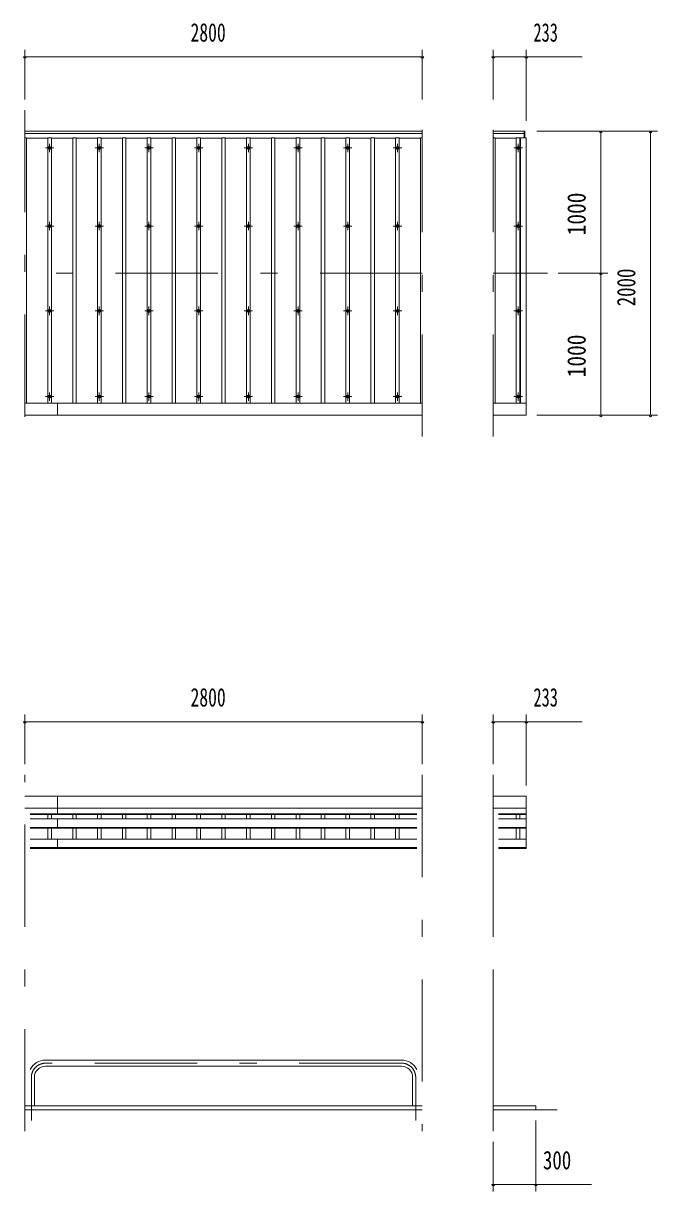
# Model space of a CAD drawing. Units: millimetres, scale not verified. Extents: x -25778 to 25782, y -10500 to 10500.
# Drawn here: x -9671 to -5203, y 1220 to 9448 of the extents above; entities that cross this region are included whole.
import ezdxf
from ezdxf.enums import TextEntityAlignment as Align

# ---------------------------------------------------------------- set-up
doc = ezdxf.new("R2010")
doc.units = ezdxf.units.MM
doc.header["$LTSCALE"] = 60
doc.linetypes.add('USER3', pattern=[24, 12, -5, 2, -5])
for name, color, linetype, lineweight in [('0-2_1-0BOLD', 7, 'Continuous', 18), ('0-3_1-2CENTER', 3, 'USER3', 18), ('0-4_1-4THIN', 4, 'Continuous', 18), ('0-5_1-5DIM', 3, 'Continuous', 18)]:
    doc.layers.add(name, color=color, linetype=linetype, lineweight=lineweight)
doc.styles.add('ＭＳ ゴシック', font='')
doc.styles.get('ＭＳ ゴシック').set_extended_font_data('MS Gothic')

msp = doc.modelspace()

# ---------------------------------------------------------------- linework, layer by layer
at = {"layer": '0-2_1-0BOLD'}
for p, q in [((-9660.95, 8687.83), (-6860.96, 8687.83)), ((-6860.96, 8672.84), (-9660.95, 8672.84)), ((-6143.97, 8672.84), (-6360.96, 8672.84)), ((-6143.97, 8642.98), (-6143.97, 8687.83)), ((-6860.96, 6774.32), (-9660.95, 6774.32)), ((-9430.96, 6687.83), (-9430.96, 6774.32)), ((-6127.97, 6774.32), (-6360.96, 6774.32)), ((-9660.95, 6687.83), (-6860.96, 6687.83)), ((-6860.96, 4005.03), (-9660.95, 4005.03)), ((-9430.96, 4005.03), (-9430.96, 3876.63)), ((-9660.95, 3921.37), (-6860.96, 3921.37)), ((-6899.12, 3880.18), (-9622.81, 3880.18)), ((-9622.81, 3876.63), (-6899.12, 3876.63)), ((-6360.96, 3921.37), (-6127.97, 3921.37)), ((-6127.97, 3880.18), (-6322.81, 3880.18)), ((-6322.81, 3876.63), (-6127.97, 3876.63)), ((-6899.12, 3844.42), (-9622.81, 3844.42)), ((-9622.81, 3785.59), (-6899.12, 3785.59)), ((-9430.96, 3844.42), (-9430.96, 3779.69)), ((-6127.97, 3844.42), (-6322.81, 3844.42)), ((-6322.81, 3785.59), (-6127.97, 3785.59)), ((-6899.12, 3779.69), (-9622.81, 3779.69)), ((-6127.97, 3779.69), (-6322.81, 3779.69)), ((-9622.81, 3701.97), (-6899.12, 3701.97)), ((-6899.12, 3644.33), (-9622.81, 3644.33)), ((-9622.81, 3636), (-6899.12, 3636)), ((-9430.96, 3701.97), (-9430.96, 3636)), ((-6322.81, 3701.97), (-6127.97, 3701.97)), ((-6127.97, 3644.33), (-6322.81, 3644.33)), ((-7007.26, 2146.13), (-9514.56, 2146.13)), ((-9514.56, 2103.43), (-7007.26, 2103.43)), ((-9593.26, 1824.83), (-9593.26, 2024.83)), ((-6928.66, 2024.83), (-6928.66, 1824.83)), ((-6860.96, 1824.83), (-9660.95, 1824.83)), ((-9660.95, 1794.83), (-6860.96, 1794.83)), ((-5910.97, 1794.83), (-6360.96, 1794.83))]:
    msp.add_line(p, q, dxfattribs=at)
for points in [[(-6360.96, 8687.83), (-6137.97, 8687.83), (-6137.97, 8642.98)], [(-6360.96, 6687.83), (-6127.97, 6687.83), (-6127.97, 8642.98), (-6167.97, 8642.98), (-6167.97, 6774.32)], [(-6322.81, 3636), (-6127.97, 3636), (-6127.97, 4005.03), (-6360.96, 4005.03)], [(-6360.96, 1824.83), (-6060.97, 1824.83), (-6060.97, 1794.83)]]:
    msp.add_lwpolyline(points, dxfattribs=at)
for centre in [(-9485.96, 8570.45), (-9135.96, 8570.45), (-8785.96, 8570.45), (-8435.96, 8570.45), (-8085.96, 8570.45), (-7735.96, 8570.45), (-7385.96, 8570.45), (-7035.96, 8570.45), (-6185.96, 8570.45), (-9485.96, 8020.76), (-9135.96, 8020.76), (-8785.96, 8020.76), (-8435.96, 8020.76), (-8085.96, 8020.76), (-7735.96, 8020.76), (-7385.96, 8020.76), (-7035.96, 8020.76), (-6185.96, 8020.76), (-9485.96, 7422.97), (-9135.96, 7422.97), (-8785.96, 7422.97), (-8435.96, 7422.97), (-8085.96, 7422.97), (-7735.96, 7422.97), (-7385.96, 7422.97), (-7035.96, 7422.97), (-6185.96, 7422.97), (-9485.96, 6819.26), (-9135.96, 6819.26), (-8785.96, 6819.26), (-8435.96, 6819.26), (-8085.96, 6819.26), (-7735.96, 6819.26), (-7385.96, 6819.26), (-7035.96, 6819.26), (-6185.96, 6819.26)]:
    msp.add_circle(centre, 10, dxfattribs=at)
for centre, radius, start, end in [((-9514.56, 2024.83), 121.3, 90, 153.07823), ((-7007.26, 2024.83), 121.3, 26.91106, 90), ((-9514.56, 2024.83), 78.6, 90, 180), ((-7007.26, 2024.83), 78.6, 0, 90)]:
    msp.add_arc(centre, radius, start, end, dxfattribs=at)
at = {"layer": '0-3_1-2CENTER'}
for p, q in [((-9660.96, 8837.84), (-9660.96, 6537.83)), ((-6860.96, 6537.83), (-6860.96, 8837.84)), ((-6360.96, 6537.83), (-6360.96, 8837.84)), ((-9455.96, 8570.45), (-9515.96, 8570.45)), ((-9485.96, 8600.44), (-9485.96, 8540.44)), ((-9165.96, 8570.45), (-9105.96, 8570.45)), ((-9135.96, 8540.44), (-9135.96, 8600.44)), ((-8755.96, 8570.45), (-8815.96, 8570.45)), ((-8785.96, 8600.44), (-8785.96, 8540.44)), ((-8465.96, 8570.45), (-8405.96, 8570.45)), ((-8435.96, 8540.44), (-8435.96, 8600.44)), ((-8055.96, 8570.45), (-8115.96, 8570.45)), ((-8085.96, 8600.44), (-8085.96, 8540.44)), ((-7765.96, 8570.45), (-7705.96, 8570.45)), ((-7735.96, 8540.44), (-7735.96, 8600.44)), ((-7355.96, 8570.45), (-7415.96, 8570.45)), ((-7385.96, 8600.44), (-7385.96, 8540.44)), ((-7065.96, 8570.45), (-7005.96, 8570.45)), ((-7035.96, 8540.44), (-7035.96, 8600.44)), ((-6215.96, 8570.45), (-6155.96, 8570.45)), ((-6185.96, 8600.44), (-6185.96, 8540.44)), ((-9515.96, 8020.76), (-9455.96, 8020.76)), ((-9485.96, 7990.75), (-9485.96, 8050.75)), ((-9165.96, 8020.76), (-9105.96, 8020.76)), ((-9135.96, 8050.75), (-9135.96, 7990.75)), ((-8815.96, 8020.76), (-8755.96, 8020.76)), ((-8785.96, 7990.75), (-8785.96, 8050.75)), ((-8465.96, 8020.76), (-8405.96, 8020.76)), ((-8435.96, 8050.75), (-8435.96, 7990.75)), ((-8055.96, 8020.76), (-8115.96, 8020.76)), ((-8085.96, 7990.75), (-8085.96, 8050.75)), ((-7765.96, 8020.76), (-7705.96, 8020.76)), ((-7735.96, 8050.75), (-7735.96, 7990.75)), ((-7415.96, 8020.76), (-7355.96, 8020.76)), ((-7385.96, 7990.75), (-7385.96, 8050.75)), ((-7065.96, 8020.76), (-7005.96, 8020.76)), ((-7035.96, 8050.75), (-7035.96, 7990.75)), ((-6155.96, 8020.76), (-6215.96, 8020.76)), ((-6185.96, 8050.75), (-6185.96, 7990.75)), ((-6860.96, 7687.84), (-9660.95, 7687.84)), ((-6360.96, 7687.84), (-5977.96, 7687.84)), ((-9515.96, 7422.97), (-9455.96, 7422.97)), ((-9485.96, 7452.97), (-9485.96, 7392.96)), ((-9165.96, 7422.97), (-9105.96, 7422.97)), ((-9135.96, 7392.96), (-9135.96, 7452.97)), ((-8815.96, 7422.97), (-8755.96, 7422.97)), ((-8785.96, 7452.97), (-8785.96, 7392.96)), ((-8465.96, 7422.97), (-8405.96, 7422.97)), ((-8435.96, 7392.96), (-8435.96, 7452.97)), ((-8115.96, 7422.97), (-8055.96, 7422.97)), ((-8085.96, 7452.97), (-8085.96, 7392.96)), ((-7765.96, 7422.97), (-7705.96, 7422.97)), ((-7735.96, 7392.96), (-7735.96, 7452.97)), ((-7415.96, 7422.97), (-7355.96, 7422.97)), ((-7385.96, 7452.97), (-7385.96, 7392.96)), ((-7065.96, 7422.97), (-7005.96, 7422.97)), ((-7035.96, 7392.96), (-7035.96, 7452.97)), ((-6215.96, 7422.97), (-6155.96, 7422.97)), ((-6185.96, 7452.97), (-6185.96, 7392.96)), ((-9485.96, 6789.26), (-9485.96, 6849.26)), ((-9135.96, 6849.26), (-9135.96, 6789.26)), ((-8785.96, 6789.26), (-8785.96, 6849.26)), ((-8435.96, 6849.26), (-8435.96, 6789.26)), ((-8085.96, 6789.26), (-8085.96, 6849.26)), ((-7735.96, 6849.26), (-7735.96, 6789.26)), ((-7385.96, 6789.26), (-7385.96, 6849.26)), ((-7035.96, 6849.26), (-7035.96, 6789.26)), ((-6185.96, 6789.26), (-6185.96, 6849.26)), ((-9515.96, 6819.26), (-9455.96, 6819.26)), ((-9165.96, 6819.26), (-9105.97, 6819.26)), ((-8815.96, 6819.26), (-8755.96, 6819.26)), ((-8465.96, 6819.26), (-8405.97, 6819.26)), ((-8115.96, 6819.26), (-8055.96, 6819.26)), ((-7765.96, 6819.26), (-7705.97, 6819.26)), ((-7415.96, 6819.26), (-7355.96, 6819.26)), ((-7065.96, 6819.26), (-7005.97, 6819.26)), ((-6215.96, 6819.26), (-6155.97, 6819.26)), ((-9660.96, 1644.83), (-9660.96, 4155.03)), ((-6860.96, 4155.03), (-6860.96, 1644.83)), ((-6360.97, 4155.03), (-6360.97, 1644.83)), ((-6360.96, 1644.83), (-6360.96, 4154.84)), ((-7007.26, 2124.83), (-9514.56, 2124.83)), ((-9614.6, 1719.83), (-9614.6, 2024.83)), ((-9614.56, 2024.83), (-9614.56, 1719.83)), ((-6907.31, 2024.83), (-6907.31, 1719.83)), ((-6907.27, 1719.83), (-6907.27, 2024.83))]:
    msp.add_line(p, q, dxfattribs=at)
for centre, start, end in [((-9514.56, 2024.83), 90, 180), ((-7007.26, 2024.83), 0, 90)]:
    msp.add_arc(centre, 100, start, end, dxfattribs=at)
at = {"layer": '0-4_1-4THIN'}
for p, q in [((-9498.46, 6774.32), (-9498.46, 8642.98)), ((-9323.46, 6774.32), (-9323.46, 8642.98)), ((-9148.46, 6774.32), (-9148.46, 8642.98)), ((-8973.46, 6774.32), (-8973.46, 8642.98)), ((-8798.46, 6774.32), (-8798.46, 8642.98)), ((-8623.46, 6774.32), (-8623.46, 8642.98)), ((-8448.46, 6774.32), (-8448.46, 8642.98)), ((-8273.46, 6774.32), (-8273.46, 8642.98)), ((-8098.46, 6774.32), (-8098.46, 8642.98)), ((-7923.46, 6774.32), (-7923.46, 8642.98)), ((-7748.46, 6774.32), (-7748.46, 8642.98)), ((-7573.46, 6774.32), (-7573.46, 8642.98)), ((-7398.46, 6774.32), (-7398.46, 8642.98)), ((-7223.46, 6774.32), (-7223.46, 8642.98)), ((-7048.46, 6774.32), (-7048.46, 8642.98)), ((-6873.46, 8642.98), (-6873.46, 6774.32)), ((-6860.96, 8642.98), (-6873.46, 8642.98)), ((-6198.46, 6774.32), (-6198.46, 8642.98)), ((-9648.46, 8638.73), (-9498.46, 8638.73)), ((-9473.46, 8638.73), (-9323.46, 8638.73)), ((-9298.46, 8638.73), (-9148.46, 8638.73)), ((-9123.46, 8638.73), (-8973.46, 8638.73)), ((-8948.46, 8638.73), (-8798.46, 8638.73)), ((-8773.46, 8638.73), (-8623.46, 8638.73)), ((-8598.46, 8638.73), (-8448.46, 8638.73)), ((-8423.46, 8638.73), (-8273.46, 8638.73)), ((-8248.46, 8638.73), (-8098.46, 8638.73)), ((-8073.46, 8638.73), (-7923.46, 8638.73)), ((-7898.46, 8638.73), (-7748.46, 8638.73)), ((-7723.46, 8638.73), (-7573.46, 8638.73)), ((-7548.46, 8638.73), (-7398.46, 8638.73)), ((-7373.46, 8638.73), (-7223.46, 8638.73)), ((-7198.46, 8638.73), (-7048.46, 8638.73)), ((-7023.46, 8638.73), (-6873.46, 8638.73)), ((-6348.46, 8638.73), (-6198.46, 8638.73)), ((-6173.46, 8638.73), (-6167.97, 8638.73)), ((-9498.47, 3876.63), (-9498.47, 3844.42)), ((-9473.47, 3844.42), (-9473.47, 3876.63)), ((-9323.47, 3844.42), (-9323.47, 3876.63)), ((-9298.47, 3876.63), (-9298.47, 3844.42)), ((-9148.47, 3876.63), (-9148.47, 3844.42)), ((-9123.47, 3844.42), (-9123.47, 3876.63)), ((-8973.47, 3844.42), (-8973.47, 3876.63)), ((-8948.47, 3876.63), (-8948.47, 3844.42)), ((-8798.46, 3876.63), (-8798.46, 3844.42)), ((-8773.47, 3844.42), (-8773.47, 3876.63)), ((-8623.46, 3844.42), (-8623.46, 3876.63)), ((-8598.47, 3876.63), (-8598.47, 3844.42)), ((-8448.46, 3876.63), (-8448.46, 3844.42)), ((-8423.47, 3844.42), (-8423.47, 3876.63)), ((-8273.47, 3844.42), (-8273.47, 3876.63)), ((-8248.47, 3876.63), (-8248.47, 3844.42)), ((-8098.47, 3876.63), (-8098.47, 3844.42)), ((-8073.47, 3844.42), (-8073.47, 3876.63)), ((-7923.47, 3844.42), (-7923.47, 3876.63)), ((-7898.47, 3876.63), (-7898.47, 3844.42)), ((-7748.47, 3876.63), (-7748.47, 3844.42)), ((-7723.47, 3844.42), (-7723.47, 3876.63)), ((-7573.47, 3844.42), (-7573.47, 3876.63)), ((-7548.47, 3876.63), (-7548.47, 3844.42)), ((-7398.47, 3876.63), (-7398.47, 3844.42)), ((-7373.47, 3844.42), (-7373.47, 3876.63)), ((-7223.47, 3844.42), (-7223.47, 3876.63)), ((-7198.47, 3876.63), (-7198.47, 3844.42)), ((-7048.47, 3844.42), (-7048.47, 3876.63)), ((-7023.47, 3876.63), (-7023.47, 3844.42)), ((-6198.46, 3876.63), (-6198.46, 3844.42)), ((-6173.47, 3844.42), (-6173.47, 3876.63)), ((-9498.47, 3779.69), (-9498.47, 3701.97)), ((-9473.47, 3701.97), (-9473.47, 3779.69)), ((-9323.47, 3701.97), (-9323.47, 3779.69)), ((-9298.47, 3779.69), (-9298.47, 3701.97)), ((-9148.47, 3779.69), (-9148.47, 3701.97)), ((-9123.47, 3701.97), (-9123.47, 3779.69)), ((-8973.47, 3701.97), (-8973.47, 3779.69)), ((-8948.47, 3779.69), (-8948.47, 3701.97)), ((-8798.46, 3779.69), (-8798.46, 3701.97)), ((-8773.47, 3701.97), (-8773.47, 3779.69)), ((-8623.46, 3701.97), (-8623.46, 3779.69)), ((-8598.47, 3779.69), (-8598.47, 3701.97)), ((-8448.46, 3779.69), (-8448.46, 3701.97)), ((-8423.47, 3701.97), (-8423.47, 3779.69)), ((-8273.47, 3701.97), (-8273.47, 3779.69)), ((-8248.47, 3779.69), (-8248.47, 3701.97)), ((-8098.47, 3779.69), (-8098.47, 3701.97)), ((-8073.47, 3701.97), (-8073.47, 3779.69)), ((-7923.47, 3701.97), (-7923.47, 3779.69)), ((-7898.47, 3779.69), (-7898.47, 3701.97)), ((-7748.47, 3779.69), (-7748.47, 3701.97)), ((-7723.47, 3701.97), (-7723.47, 3779.69)), ((-7573.47, 3701.97), (-7573.47, 3779.69)), ((-7548.47, 3779.69), (-7548.47, 3701.97)), ((-7398.47, 3779.69), (-7398.47, 3701.97)), ((-7373.47, 3701.97), (-7373.47, 3779.69)), ((-7223.47, 3701.97), (-7223.47, 3779.69)), ((-7198.47, 3779.69), (-7198.47, 3701.97)), ((-7048.47, 3779.69), (-7048.47, 3701.97)), ((-7023.47, 3701.97), (-7023.47, 3779.69)), ((-6198.46, 3701.97), (-6198.46, 3779.69)), ((-6173.47, 3779.69), (-6173.47, 3701.97))]:
    msp.add_line(p, q, dxfattribs=at)
for points in [[(-9648.46, 6774.32), (-9648.46, 8642.98), (-9660.95, 8642.98)], [(-9498.46, 8642.98), (-9473.46, 8642.98), (-9473.46, 6774.32)], [(-9323.46, 8642.98), (-9298.46, 8642.98), (-9298.46, 6774.32)], [(-9148.46, 8642.98), (-9123.46, 8642.98), (-9123.46, 6774.32)], [(-8973.46, 8642.98), (-8948.46, 8642.98), (-8948.46, 6774.32)], [(-8798.46, 8642.98), (-8773.46, 8642.98), (-8773.46, 6774.32)], [(-8623.46, 8642.98), (-8598.46, 8642.98), (-8598.46, 6774.32)], [(-8448.46, 8642.98), (-8423.46, 8642.98), (-8423.46, 6774.32)], [(-8273.46, 8642.98), (-8248.46, 8642.98), (-8248.46, 6774.32)], [(-8098.46, 8642.98), (-8073.46, 8642.98), (-8073.46, 6774.32)], [(-7923.46, 8642.98), (-7898.46, 8642.98), (-7898.46, 6774.32)], [(-7748.46, 8642.98), (-7723.46, 8642.98), (-7723.46, 6774.32)], [(-7573.46, 8642.98), (-7548.46, 8642.98), (-7548.46, 6774.32)], [(-7398.46, 8642.98), (-7373.46, 8642.98), (-7373.46, 6774.32)], [(-7223.46, 8642.98), (-7198.46, 8642.98), (-7198.46, 6774.32)], [(-7048.46, 8642.98), (-7023.46, 8642.98), (-7023.46, 6774.32)], [(-6348.46, 6774.32), (-6348.46, 8642.98), (-6360.96, 8642.98)], [(-6198.46, 8642.98), (-6173.46, 8642.98), (-6173.46, 6774.32)]]:
    msp.add_lwpolyline(points, dxfattribs=at)
at = {"layer": '0-5_1-5DIM'}
for p, q in [((-9660.96, 9262.64), (-9660.96, 8912.64)), ((-6860.96, 8912.64), (-6860.96, 9262.64)), ((-6360.96, 8912.64), (-6360.96, 9262.64)), ((-6127.96, 9262.64), (-6127.96, 8762.64)), ((-9650.96, 9212.64), (-9670.96, 9212.64)), ((-6860.96, 9212.64), (-9660.95, 9212.64)), ((-6850.96, 9212.64), (-6870.96, 9212.64)), ((-6350.96, 9212.64), (-6370.96, 9212.64)), ((-6360.96, 9212.64), (-5735.46, 9212.64)), ((-6117.96, 9212.64), (-6137.96, 9212.64)), ((-6052.96, 8687.83), (-5202.96, 8687.83)), ((-5592.97, 8687.83), (-5612.97, 8687.83)), ((-5602.96, 6687.83), (-5602.96, 8687.83)), ((-5242.97, 8687.83), (-5262.97, 8687.83)), ((-5252.97, 8687.83), (-5252.97, 6687.83)), ((-5902.96, 7687.84), (-5552.96, 7687.84)), ((-5592.97, 7687.84), (-5612.97, 7687.84)), ((-5202.96, 6687.83), (-6052.96, 6687.83)), ((-5592.97, 6687.83), (-5612.97, 6687.83)), ((-5242.97, 6687.83), (-5262.97, 6687.83)), ((-9650.96, 4529.84), (-9670.96, 4529.84)), ((-9660.96, 4229.83), (-9660.96, 4579.84)), ((-9660.95, 4529.84), (-6860.96, 4529.84)), ((-6850.96, 4529.84), (-6870.96, 4529.84)), ((-6860.96, 4579.84), (-6860.96, 4229.83)), ((-6350.96, 4529.84), (-6370.96, 4529.84)), ((-6360.96, 4579.84), (-6360.96, 4229.83)), ((-5735.46, 4529.84), (-6360.96, 4529.84)), ((-6117.96, 4529.84), (-6137.96, 4529.84)), ((-6127.96, 4079.84), (-6127.96, 4579.84)), ((-6060.96, 1219.83), (-6060.96, 1719.83)), ((-6360.96, 1569.83), (-6360.96, 1219.83)), ((-6350.96, 1269.83), (-6370.96, 1269.83)), ((-6360.96, 1269.83), (-5668.45, 1269.83)), ((-6050.96, 1269.83), (-6070.96, 1269.83))]:
    msp.add_line(p, q, dxfattribs=at)
for centre in [(-9660.96, 9212.64), (-6860.96, 9212.64), (-6360.96, 9212.64), (-6127.96, 9212.64), (-5602.97, 8687.83), (-5252.97, 8687.83), (-5602.97, 7687.84), (-5602.97, 6687.83), (-5252.97, 6687.83), (-9660.96, 4529.84), (-6860.96, 4529.84), (-6360.96, 4529.84), (-6127.96, 4529.84), (-6360.96, 1269.83), (-6060.96, 1269.83)]:
    msp.add_arc(centre, 10, 180, 0, dxfattribs=at)

# ---------------------------------------------------------------- texts
at = {"layer": '0-5_1-5DIM', "color": 7, "style": 'ＭＳ ゴシック'}
for s, width, p in [('2800', 0.7, (-8493.46, 9280.41)), ('233', 0.65, (-6077.96, 9280.41)), ('2800', 0.7, (-8493.46, 4597.6)), ('233', 0.65, (-6077.96, 4597.6)), ('300', 0.75, (-6010.96, 1337.6))]:
    msp.add_text(s, height=130.2, dxfattribs=dict(at, width=width)).set_placement(p, align=Align.BOTTOM_LEFT)
for s, width, p in [('1000', 0.85, (-5670.73, 7955.34)), ('2000', 0.75, (-5320.73, 7455.34)), ('1000', 0.85, (-5670.73, 6955.34))]:
    msp.add_text(s, height=130.2, rotation=90, dxfattribs=dict(at, width=width)).set_placement(p, align=Align.BOTTOM_LEFT)

doc.saveas('drawing.dxf')
